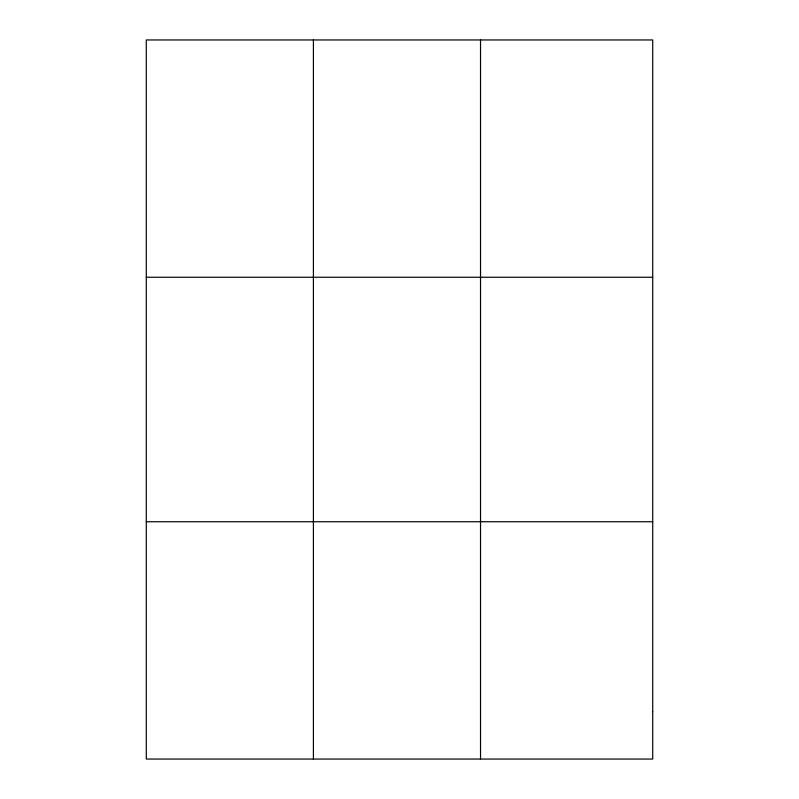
<?xml version="1.0" encoding="UTF-8"?>
<svg xmlns="http://www.w3.org/2000/svg" width="799" height="799" viewBox="0 0 799 799"><rect width="100%" height="100%" fill="white"/><g stroke="black" fill="none" stroke-linecap="round" stroke-linejoin="round"><path stroke-width="1.2" d="M313.408 759.05L313.408 39.95M480.529 759.05L480.529 39.95M146.287 277.253L652.713 277.253M146.287 521.747L652.713 521.747M652.713 711.589L652.713 759.05L146.287 759.05L146.287 39.95L652.713 39.95L652.713 711.589"/></g></svg>
